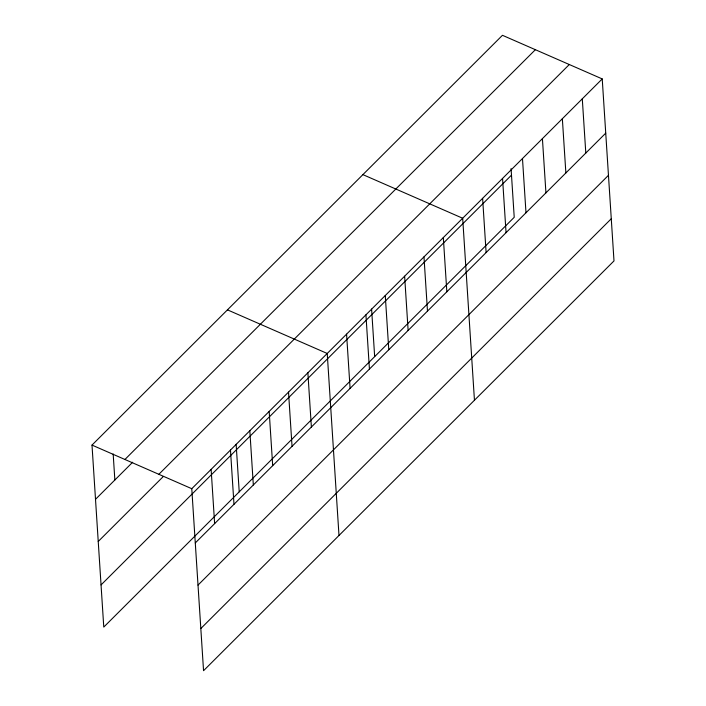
<?xml version="1.0" encoding="UTF-8"?>
<svg xmlns="http://www.w3.org/2000/svg" width="706" height="706" viewBox="0 0 706 706"><rect width="100%" height="100%" fill="white"/><g stroke="black" fill="none" stroke-linecap="round" stroke-linejoin="round"><path stroke-width="1.06" d="M511.073 168.619L514.224 217.298L103.773 627.078L92.001 445.089L502.451 35.3L602.227 78.922L613.999 260.911L203.549 670.7L191.776 488.702L602.227 78.922M124.927 459.482L535.377 49.694M95.504 499.318L132.657 462.227M158.85 474.308L569.301 64.528M98.231 541.476L163.254 476.568M101.046 584.921L511.497 175.132M195.288 542.932L605.739 133.143M198.015 585.097L608.466 175.309M200.822 628.534L611.272 218.754M362.902 174.629L462.677 218.242L474.45 400.24M227.447 309.855L327.231 353.477L338.995 535.475M92.001 445.089L191.776 488.702M582.291 98.822L585.803 153.052M562.355 118.723L565.868 172.952M542.42 138.632L545.932 192.862M522.484 158.532L525.988 212.762M502.548 178.441L506.052 232.662M482.613 198.342L486.116 252.571M443.324 237.56L446.836 291.79M423.979 256.887L427.483 311.108M404.626 276.205L408.13 330.426M385.273 295.523L388.785 349.752M371.594 309.034L374.665 356.618M365.929 314.841L369.432 369.07M346.575 334.159L350.088 388.388M307.878 372.794L311.381 427.024M288.525 392.112L292.037 446.342M269.18 411.43L272.684 465.66M249.827 430.748L253.33 484.978M236.139 444.259L239.219 491.853M230.474 450.066L233.986 504.296M211.129 469.384L214.633 523.614M113.172 453.967L114.857 480.001"/></g></svg>
